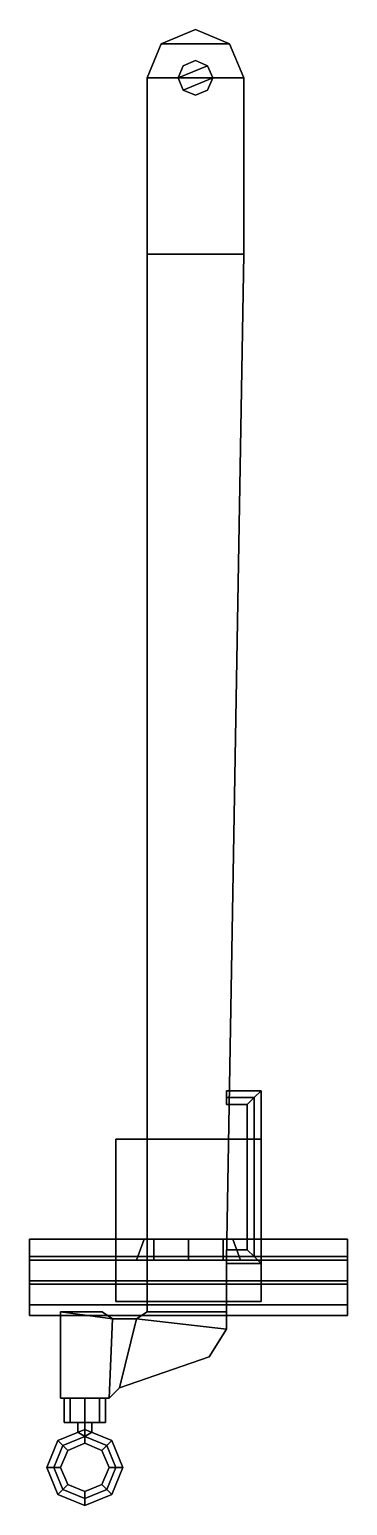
# Model space of a CAD drawing. Extents: x -0.48 to 0.44, y -4.13 to 0.14.
import ezdxf

# ---------------------------------------------------------------- set-up
doc = ezdxf.new("R2010")
doc.units = 0
doc.layers.add('TRAIL1', color=6, linetype='CONTINUOUS')

msp = doc.modelspace()

# ---------------------------------------------------------------- linework, layer by layer
at = {"layer": 'TRAIL1'}
for points in [[(0, 0.14, 0.59), (-0.099, 0.099, 0.59), (-0.099, 0.099, 0.69), (0, 0.14, 0.69)], [(0, 0.14, 0.3), (-0.099, 0.099, 0.3), (-0.099, 0.099, 0.4), (0, 0.14, 0.4)], [(0.099, 0.099, 0.69), (0, 0.14, 0.69), (0, 0.14, 0.69), (-0.099, 0.099, 0.69)], [(0.099, 0.099, 0.4), (0, 0.14, 0.4), (0, 0.14, 0.4), (-0.099, 0.099, 0.4)], [(0.099, 0.099, 0.59), (0, 0.14, 0.59), (0, 0.14, 0.69), (0.099, 0.099, 0.69)], [(0.099, 0.099, 0.3), (0, 0.14, 0.3), (0, 0.14, 0.4), (0.099, 0.099, 0.4)], [(-0.099, 0.099, 0.59), (-0.14, 0, 0.59), (-0.14, 0, 0.69), (-0.099, 0.099, 0.69)], [(-0.099, 0.099, 0.3), (-0.14, 0, 0.3), (-0.14, 0, 0.4), (-0.099, 0.099, 0.4)], [(0.14, 0, 0.69), (0.099, 0.099, 0.69), (-0.099, 0.099, 0.69), (-0.14, 0, 0.69)], [(0.14, 0, 0.4), (0.099, 0.099, 0.4), (-0.099, 0.099, 0.4), (-0.14, 0, 0.4)], [(0.14, 0, 0.59), (0.099, 0.099, 0.59), (0.099, 0.099, 0.69), (0.14, 0, 0.69)], [(0.14, 0, 0.3), (0.099, 0.099, 0.3), (0.099, 0.099, 0.4), (0.14, 0, 0.4)], [(0, 0.05, 0.76), (-0.0354, 0.0354, 0.76), (-0.05, 0, 0.76), (0.0354, 0.0354, 0.76)], [(0, 0.05, 0.74), (-0.0354, 0.0354, 0.74), (-0.0354, 0.0354, 0.76), (0, 0.05, 0.76)], [(0.0354, 0.0354, 0.74), (0, 0.05, 0.74), (0, 0.05, 0.76), (0.0354, 0.0354, 0.76)], [(-0.14, 0, 0.59), (-0.14, -0.51, 0.59), (-0.14, -0.51, 0.69), (-0.14, 0, 0.69)], [(0.14, 0, 0.59), (0.14, -0.51, 0.59), (-0.14, -0.51, 0.59), (-0.14, 0, 0.59)], [(-0.14, 0, 0.69), (-0.14, -0.51, 0.69), (0.14, -0.51, 0.69), (0.14, 0, 0.69)], [(-0.14, 0, 0.3), (-0.14, -0.51, 0.3), (-0.14, -0.51, 0.4), (-0.14, 0, 0.4)], [(0.14, 0, 0.3), (0.14, -0.51, 0.3), (-0.14, -0.51, 0.3), (-0.14, 0, 0.3)], [(-0.14, 0, 0.4), (-0.14, -0.51, 0.4), (0.14, -0.51, 0.4), (0.14, 0, 0.4)], [(0.0354, 0.0354, 0.76), (-0.05, 0, 0.76), (-0.0354, -0.0354, 0.76), (0.05, 0, 0.76)], [(-0.0354, 0.0354, 0.74), (-0.05, 0, 0.74), (-0.05, 0, 0.76), (-0.0354, 0.0354, 0.76)], [(-0.05, 0, 0.74), (-0.0354, -0.0354, 0.74), (-0.0354, -0.0354, 0.76), (-0.05, 0, 0.76)], [(0.05, 0, 0.76), (-0.0354, -0.0354, 0.76), (0, -0.05, 0.76), (0.0354, -0.0354, 0.76)], [(0.05, 0, 0.74), (0.0354, 0.0354, 0.74), (0.0354, 0.0354, 0.76), (0.05, 0, 0.76)], [(0.0354, -0.0354, 0.74), (0.05, 0, 0.74), (0.05, 0, 0.76), (0.0354, -0.0354, 0.76)], [(0.14, -0.51, 0.69), (0.14, -0.51, 0.59), (0.14, 0, 0.59), (0.14, 0, 0.69)], [(0.14, -0.51, 0.4), (0.14, -0.51, 0.3), (0.14, 0, 0.3), (0.14, 0, 0.4)], [(-0.0354, -0.0354, 0.74), (0, -0.05, 0.74), (0, -0.05, 0.76), (-0.0354, -0.0354, 0.76)], [(0, -0.05, 0.74), (0.0354, -0.0354, 0.74), (0.0354, -0.0354, 0.76), (0, -0.05, 0.76)], [(-0.14, -0.51, 0.3), (-0.14, -3.42, 0.3), (-0.14, -3.42, 0.49), (-0.14, -0.51, 0.69)], [(0.14, -0.51, 0.59), (0.14, -0.51, 0.4), (-0.14, -0.51, 0.4), (-0.14, -0.51, 0.59)], [(0.14, -0.51, 0.3), (0.09, -3.42, 0.3), (-0.14, -3.42, 0.3), (-0.14, -0.51, 0.3)], [(-0.14, -0.51, 0.69), (-0.14, -3.42, 0.49), (0.09, -3.42, 0.49), (0.14, -0.51, 0.69)], [(0.09, -3.42, 0.49), (0.09, -3.42, 0.3), (0.14, -0.51, 0.3), (0.14, -0.51, 0.69)], [(0.09, -2.95, 0.33), (0.09, -2.93, 0.35), (0.19, -2.93, 0.35), (0.17, -2.95, 0.33)], [(0.09, -2.93, 0.35), (0.09, -2.95, 0.37), (0.17, -2.95, 0.37), (0.19, -2.93, 0.35)], [(0.17, -2.95, 0.33), (0.19, -2.93, 0.35), (0.19, -3.43, 0.35), (0.17, -3.41, 0.33)], [(0.19, -2.93, 0.35), (0.17, -2.95, 0.37), (0.17, -3.41, 0.37), (0.19, -3.43, 0.35)], [(0.09, -2.97, 0.35), (0.09, -2.95, 0.33), (0.17, -2.95, 0.33), (0.15, -2.97, 0.35)], [(0.09, -2.95, 0.37), (0.09, -2.97, 0.35), (0.15, -2.97, 0.35), (0.17, -2.95, 0.37)], [(0.15, -2.97, 0.35), (0.17, -2.95, 0.33), (0.17, -3.41, 0.33), (0.15, -3.39, 0.35)], [(0.17, -2.95, 0.37), (0.15, -2.97, 0.35), (0.15, -3.39, 0.35), (0.17, -3.41, 0.37)], [(-0.23, -3.07, 0.26), (-0.23, -3.54, 0.26), (-0.23, -3.54, 0.3), (-0.23, -3.07, 0.3)], [(0.19, -3.07, 0.3), (0.19, -3.07, 0.26), (-0.23, -3.07, 0.26), (-0.23, -3.07, 0.3)], [(0.19, -3.07, 0.26), (0.19, -3.54, 0.26), (-0.23, -3.54, 0.26), (-0.23, -3.07, 0.26)], [(-0.23, -3.07, 0.3), (-0.23, -3.54, 0.3), (0.19, -3.54, 0.3), (0.19, -3.07, 0.3)], [(0.19, -3.54, 0.3), (0.19, -3.54, 0.26), (0.19, -3.07, 0.26), (0.19, -3.07, 0.3)], [(-0.48, -3.36, -0.09), (-0.48, -3.42, -0.13), (-0.48, -3.42, 0.02), (-0.48, -3.36, 0.09)], [(0.44, -3.36, 0.09), (0.08, -3.36, -0.04), (-0.02, -3.36, -0.03), (-0.48, -3.36, 0.09)], [(-0.1478, -3.36, -0.09), (-0.17, -3.42, -0.13), (-0.48, -3.42, -0.13), (-0.48, -3.36, -0.09)], [(0.44, -3.41, 0.18), (0.44, -3.36, 0.09), (-0.48, -3.36, 0.09), (-0.48, -3.41, 0.18)], [(-0.48, -3.36, 0.09), (-0.48, -3.42, 0.02), (-0.48, -3.48, 0.14), (-0.48, -3.41, 0.18)], [(-0.12, -3.36, -0.04), (-0.1478, -3.36, -0.09), (-0.48, -3.36, -0.09), (-0.48, -3.36, 0.09)], [(-0.02, -3.36, -0.03), (-0.12, -3.36, -0.04), (-0.48, -3.36, 0.09)], [(-0.12, -3.42, -0.04), (-0.17, -3.42, -0.13), (-0.1478, -3.36, -0.09), (-0.12, -3.36, -0.04)], [(-0.02, -3.42, -0.03), (-0.12, -3.42, -0.04), (-0.12, -3.36, -0.04), (-0.02, -3.36, -0.03)], [(0.08, -3.42, -0.04), (-0.02, -3.42, -0.03), (-0.02, -3.36, -0.03), (0.08, -3.36, -0.04)], [(0.13, -3.42, -0.13), (0.08, -3.42, -0.04), (0.08, -3.36, -0.04), (0.1078, -3.36, -0.09)], [(0.44, -3.36, 0.09), (0.44, -3.36, -0.09), (0.1078, -3.36, -0.09), (0.08, -3.36, -0.04)], [(0.44, -3.36, -0.09), (0.44, -3.42, -0.13), (0.13, -3.42, -0.13), (0.1078, -3.36, -0.09)], [(0.44, -3.42, 0.02), (0.44, -3.42, -0.13), (0.44, -3.36, -0.09), (0.44, -3.36, 0.09)], [(0.44, -3.48, 0.14), (0.44, -3.42, 0.02), (0.44, -3.36, 0.09), (0.44, -3.41, 0.18)], [(0.44, -3.49, 0.26), (0.44, -3.41, 0.18), (-0.48, -3.41, 0.18), (-0.48, -3.49, 0.26)], [(-0.48, -3.41, 0.18), (-0.48, -3.48, 0.14), (-0.48, -3.58, 0.22), (-0.48, -3.49, 0.26)], [(0.09, -3.41, 0.33), (0.09, -3.39, 0.35), (0.15, -3.39, 0.35), (0.17, -3.41, 0.33)], [(0.09, -3.39, 0.35), (0.09, -3.41, 0.37), (0.17, -3.41, 0.37), (0.15, -3.39, 0.35)], [(0.09, -3.43, 0.35), (0.09, -3.41, 0.33), (0.17, -3.41, 0.33), (0.19, -3.43, 0.35)], [(0.09, -3.41, 0.37), (0.09, -3.43, 0.35), (0.19, -3.43, 0.35), (0.17, -3.41, 0.37)], [(0.44, -3.58, 0.22), (0.44, -3.48, 0.14), (0.44, -3.41, 0.18), (0.44, -3.49, 0.26)], [(-0.48, -3.42, 0.02), (-0.02, -3.42, -0.03), (0.08, -3.42, -0.04), (0.44, -3.42, 0.02)], [(-0.48, -3.48, 0.14), (-0.48, -3.42, 0.02), (0.44, -3.42, 0.02), (0.44, -3.48, 0.14)], [(-0.48, -3.42, 0.02), (-0.48, -3.42, -0.13), (-0.17, -3.42, -0.13), (-0.12, -3.42, -0.04)], [(-0.48, -3.42, 0.02), (-0.48, -3.42, 0.02), (-0.12, -3.42, -0.04), (-0.02, -3.42, -0.03)], [(-0.14, -3.42, 0.3), (-0.14, -3.54, 0.3), (-0.14, -3.57, 0.54), (-0.14, -3.42, 0.51)], [(0.09, -3.42, 0.51), (0.09, -3.42, 0.49), (-0.14, -3.42, 0.49), (-0.14, -3.42, 0.51)], [(0.09, -3.42, 0.3), (0.09, -3.54, 0.3), (-0.14, -3.54, 0.3), (-0.14, -3.42, 0.3)], [(-0.14, -3.42, 0.51), (-0.14, -3.57, 0.54), (0.09, -3.57, 0.54), (0.09, -3.42, 0.51)], [(0.08, -3.42, -0.04), (0.13, -3.42, -0.13), (0.44, -3.42, -0.13), (0.44, -3.42, 0.02)], [(0.09, -3.57, 0.54), (0.09, -3.54, 0.3), (0.09, -3.42, 0.3), (0.09, -3.42, 0.51)], [(-0.48, -3.58, 0.22), (-0.48, -3.48, 0.14), (0.44, -3.48, 0.14), (0.44, -3.58, 0.22)], [(-0.48, -3.49, 0.26), (-0.48, -3.58, 0.22), (-0.48, -3.58, 0.25), (-0.48, -3.55, 0.26)], [(0.44, -3.55, 0.26), (0.44, -3.49, 0.26), (-0.48, -3.49, 0.26), (-0.48, -3.55, 0.26)], [(0.44, -3.58, 0.25), (0.44, -3.58, 0.22), (0.44, -3.49, 0.26), (0.44, -3.55, 0.26)], [(-0.23, -3.54, 0.3), (-0.23, -3.54, 0.26), (0.19, -3.54, 0.26), (0.19, -3.54, 0.3)], [(-0.14, -3.54, 0.3), (-0.14, -3.57, 0.34), (-0.14, -3.57, 0.54)], [(0.09, -3.54, 0.3), (0.09, -3.57, 0.34), (-0.14, -3.57, 0.34), (-0.14, -3.54, 0.3)], [(0.09, -3.57, 0.54), (0.09, -3.57, 0.34), (0.09, -3.54, 0.3), (0.09, -3.57, 0.54)], [(-0.48, -3.55, 0.26), (-0.48, -3.58, 0.25), (0.44, -3.58, 0.25), (0.44, -3.55, 0.26)], [(-0.48, -3.58, 0.25), (-0.48, -3.58, 0.22), (0.44, -3.58, 0.22), (0.44, -3.58, 0.25)], [(-0.24, -3.59, 0.35), (-0.25, -3.82, 0.465), (-0.39, -3.82, 0.465), (-0.39, -3.57, 0.34)], [(-0.39, -3.57, 0.54), (-0.39, -3.82, 0.54), (-0.25, -3.82, 0.54), (-0.24, -3.59, 0.54)], [(-0.39, -3.57, 0.34), (-0.39, -3.82, 0.465), (-0.39, -3.82, 0.54), (-0.39, -3.57, 0.54)], [(-0.27, -3.57, 0.34), (-0.24, -3.59, 0.35), (-0.39, -3.57, 0.34)], [(-0.39, -3.57, 0.54), (-0.39, -3.57, 0.54), (-0.24, -3.59, 0.54), (-0.27, -3.57, 0.54)], [(-0.27, -3.57, 0.54), (-0.27, -3.57, 0.34), (-0.39, -3.57, 0.34), (-0.39, -3.57, 0.54)], [(-0.24, -3.59, 0.54), (-0.24, -3.59, 0.35), (-0.27, -3.57, 0.34), (-0.27, -3.57, 0.54)], [(-0.14, -3.57, 0.34), (-0.17, -3.59, 0.35), (-0.17, -3.59, 0.54), (-0.14, -3.57, 0.54)], [(0.09, -3.57, 0.34), (0.09, -3.62, 0.365), (-0.17, -3.59, 0.35), (-0.14, -3.57, 0.34)], [(-0.14, -3.57, 0.54), (-0.17, -3.59, 0.54), (0.09, -3.62, 0.54), (0.09, -3.57, 0.54)], [(0.09, -3.62, 0.54), (0.09, -3.62, 0.365), (0.09, -3.57, 0.34), (0.09, -3.57, 0.54)], [(-0.17, -3.59, 0.35), (-0.22, -3.79, 0.45), (-0.25, -3.82, 0.465), (-0.24, -3.59, 0.35)], [(-0.24, -3.59, 0.54), (-0.25, -3.82, 0.54), (-0.22, -3.79, 0.54), (-0.17, -3.59, 0.54)], [(-0.17, -3.59, 0.54), (-0.17, -3.59, 0.35), (-0.24, -3.59, 0.35), (-0.24, -3.59, 0.54)], [(0.09, -3.62, 0.365), (0.04, -3.7, 0.405), (-0.22, -3.79, 0.45), (-0.17, -3.59, 0.35)], [(-0.17, -3.59, 0.54), (-0.22, -3.79, 0.54), (0.04, -3.7, 0.54), (0.09, -3.62, 0.54)], [(0.04, -3.7, 0.54), (0.04, -3.7, 0.405), (0.09, -3.62, 0.365), (0.09, -3.62, 0.54)], [(-0.22, -3.79, 0.54), (-0.22, -3.79, 0.45), (0.04, -3.7, 0.405), (0.04, -3.7, 0.54)], [(-0.25, -3.82, 0.54), (-0.25, -3.82, 0.465), (-0.22, -3.79, 0.45), (-0.22, -3.79, 0.54)], [(-0.39, -3.82, 0.465), (-0.39, -3.82, 0.465), (-0.3655, -3.82, 0.465), (-0.38, -3.82, 0.5)], [(-0.39, -3.82, 0.54), (-0.39, -3.82, 0.54), (-0.38, -3.82, 0.5), (-0.3634, -3.82, 0.54)], [(-0.39, -3.82, 0.54), (-0.39, -3.82, 0.54), (-0.39, -3.82, 0.465), (-0.38, -3.82, 0.5)], [(-0.3624, -3.82, 0.5424), (-0.38, -3.82, 0.5), (-0.38, -3.89, 0.5), (-0.3624, -3.89, 0.5424)], [(-0.38, -3.82, 0.5), (-0.3624, -3.82, 0.4576), (-0.3624, -3.89, 0.4576), (-0.38, -3.89, 0.5)], [(-0.3624, -3.82, 0.4576), (-0.3655, -3.82, 0.465), (-0.2745, -3.82, 0.465), (-0.2776, -3.82, 0.4576)], [(-0.2776, -3.82, 0.5424), (-0.2766, -3.82, 0.54), (-0.3634, -3.82, 0.54), (-0.3624, -3.82, 0.5424)], [(-0.32, -3.82, 0.56), (-0.3624, -3.82, 0.5424), (-0.3624, -3.89, 0.5424), (-0.32, -3.89, 0.56)], [(-0.3624, -3.82, 0.4576), (-0.32, -3.82, 0.44), (-0.32, -3.89, 0.44), (-0.3624, -3.89, 0.4576)], [(-0.32, -3.82, 0.56), (-0.2776, -3.82, 0.5424), (-0.3624, -3.82, 0.5424), (-0.32, -3.82, 0.56)], [(-0.32, -3.82, 0.44), (-0.3624, -3.82, 0.4576), (-0.2776, -3.82, 0.4576), (-0.32, -3.82, 0.44)], [(-0.32, -3.82, 0.44), (-0.2776, -3.82, 0.4576), (-0.2776, -3.89, 0.4576), (-0.32, -3.89, 0.44)], [(-0.2776, -3.82, 0.5424), (-0.32, -3.82, 0.56), (-0.32, -3.89, 0.56), (-0.2776, -3.89, 0.5424)], [(-0.2776, -3.82, 0.4576), (-0.26, -3.82, 0.5), (-0.26, -3.89, 0.5), (-0.2776, -3.89, 0.4576)], [(-0.26, -3.82, 0.5), (-0.2776, -3.82, 0.5424), (-0.2776, -3.89, 0.5424), (-0.26, -3.89, 0.5)], [(-0.2766, -3.82, 0.54), (-0.2766, -3.82, 0.54), (-0.26, -3.82, 0.5), (-0.25, -3.82, 0.54)], [(-0.2745, -3.82, 0.465), (-0.2745, -3.82, 0.465), (-0.25, -3.82, 0.465), (-0.26, -3.82, 0.5)], [(-0.26, -3.82, 0.5), (-0.26, -3.82, 0.5), (-0.25, -3.82, 0.465), (-0.25, -3.82, 0.54)], [(-0.32, -3.93, 0.52), (-0.32, -3.91, 0.5), (-0.3978, -3.9422, 0.5), (-0.3836, -3.9564, 0.52)], [(-0.32, -3.91, 0.5), (-0.32, -3.93, 0.48), (-0.3836, -3.9564, 0.48), (-0.3978, -3.9422, 0.5)], [(-0.3624, -3.89, 0.5424), (-0.38, -3.89, 0.5), (-0.34, -3.89, 0.5), (-0.32, -3.89, 0.52)], [(-0.38, -3.89, 0.5), (-0.3624, -3.89, 0.4576), (-0.34, -3.89, 0.5)], [(-0.32, -3.89, 0.56), (-0.3624, -3.89, 0.5424), (-0.32, -3.89, 0.52)], [(-0.3624, -3.89, 0.4576), (-0.32, -3.89, 0.44), (-0.32, -3.89, 0.48), (-0.34, -3.89, 0.5)], [(-0.32, -3.89, 0.52), (-0.34, -3.89, 0.5), (-0.34, -3.9183, 0.5), (-0.32, -3.93, 0.52)], [(-0.34, -3.89, 0.5), (-0.32, -3.89, 0.48), (-0.32, -3.93, 0.48), (-0.34, -3.9183, 0.5)], [(-0.32, -3.89, 0.48), (-0.3, -3.89, 0.5), (-0.3, -3.9183, 0.5), (-0.32, -3.93, 0.48)], [(-0.3, -3.89, 0.5), (-0.32, -3.89, 0.52), (-0.32, -3.93, 0.52), (-0.3, -3.9183, 0.5)], [(-0.32, -3.89, 0.44), (-0.2776, -3.89, 0.4576), (-0.32, -3.89, 0.48)], [(-0.2776, -3.89, 0.4576), (-0.26, -3.89, 0.5), (-0.3, -3.89, 0.5), (-0.32, -3.89, 0.48)], [(-0.2776, -3.89, 0.5424), (-0.32, -3.89, 0.56), (-0.32, -3.89, 0.52), (-0.3, -3.89, 0.5)], [(-0.2564, -3.9564, 0.52), (-0.2422, -3.9422, 0.5), (-0.32, -3.91, 0.5), (-0.32, -3.93, 0.52)], [(-0.2422, -3.9422, 0.5), (-0.2564, -3.9564, 0.48), (-0.32, -3.93, 0.48), (-0.32, -3.91, 0.5)], [(-0.26, -3.89, 0.5), (-0.2776, -3.89, 0.5424), (-0.3, -3.89, 0.5)], [(-0.3836, -3.9564, 0.52), (-0.3978, -3.9422, 0.5), (-0.43, -4.02, 0.5), (-0.41, -4.02, 0.52)], [(-0.3978, -3.9422, 0.5), (-0.3836, -3.9564, 0.48), (-0.41, -4.02, 0.48), (-0.43, -4.02, 0.5)], [(-0.3836, -3.9564, 0.48), (-0.3695, -3.9705, 0.5), (-0.39, -4.02, 0.5), (-0.41, -4.02, 0.48)], [(-0.3695, -3.9705, 0.5), (-0.3836, -3.9564, 0.52), (-0.41, -4.02, 0.52), (-0.39, -4.02, 0.5)], [(-0.32, -3.93, 0.48), (-0.32, -3.95, 0.5), (-0.3695, -3.9705, 0.5), (-0.3836, -3.9564, 0.48)], [(-0.32, -3.95, 0.5), (-0.32, -3.93, 0.52), (-0.3836, -3.9564, 0.52), (-0.3695, -3.9705, 0.5)], [(-0.2564, -3.9564, 0.48), (-0.2705, -3.9705, 0.5), (-0.32, -3.95, 0.5), (-0.32, -3.93, 0.48)], [(-0.2705, -3.9705, 0.5), (-0.2564, -3.9564, 0.52), (-0.32, -3.93, 0.52), (-0.32, -3.95, 0.5)], [(-0.23, -4.02, 0.48), (-0.25, -4.02, 0.5), (-0.2705, -3.9705, 0.5), (-0.2564, -3.9564, 0.48)], [(-0.25, -4.02, 0.5), (-0.23, -4.02, 0.52), (-0.2564, -3.9564, 0.52), (-0.2705, -3.9705, 0.5)], [(-0.23, -4.02, 0.52), (-0.21, -4.02, 0.5), (-0.2422, -3.9422, 0.5), (-0.2564, -3.9564, 0.52)], [(-0.21, -4.02, 0.5), (-0.23, -4.02, 0.48), (-0.2564, -3.9564, 0.48), (-0.2422, -3.9422, 0.5)], [(-0.41, -4.02, 0.52), (-0.43, -4.02, 0.5), (-0.3978, -4.0978, 0.5), (-0.3836, -4.0836, 0.52)], [(-0.43, -4.02, 0.5), (-0.41, -4.02, 0.48), (-0.3836, -4.0836, 0.48), (-0.3978, -4.0978, 0.5)], [(-0.41, -4.02, 0.48), (-0.39, -4.02, 0.5), (-0.3695, -4.0695, 0.5), (-0.3836, -4.0836, 0.48)], [(-0.39, -4.02, 0.5), (-0.41, -4.02, 0.52), (-0.3836, -4.0836, 0.52), (-0.3695, -4.0695, 0.5)], [(-0.2564, -4.0836, 0.48), (-0.2705, -4.0695, 0.5), (-0.25, -4.02, 0.5), (-0.23, -4.02, 0.48)], [(-0.2705, -4.0695, 0.5), (-0.2564, -4.0836, 0.52), (-0.23, -4.02, 0.52), (-0.25, -4.02, 0.5)], [(-0.2564, -4.0836, 0.52), (-0.2422, -4.0978, 0.5), (-0.21, -4.02, 0.5), (-0.23, -4.02, 0.52)], [(-0.2422, -4.0978, 0.5), (-0.2564, -4.0836, 0.48), (-0.23, -4.02, 0.48), (-0.21, -4.02, 0.5)], [(-0.3836, -4.0836, 0.52), (-0.3978, -4.0978, 0.5), (-0.32, -4.13, 0.5), (-0.32, -4.11, 0.52)], [(-0.3978, -4.0978, 0.5), (-0.3836, -4.0836, 0.48), (-0.32, -4.11, 0.48), (-0.32, -4.13, 0.5)], [(-0.3836, -4.0836, 0.48), (-0.3695, -4.0695, 0.5), (-0.32, -4.09, 0.5), (-0.32, -4.11, 0.48)], [(-0.3695, -4.0695, 0.5), (-0.3836, -4.0836, 0.52), (-0.32, -4.11, 0.52), (-0.32, -4.09, 0.5)], [(-0.32, -4.11, 0.48), (-0.32, -4.09, 0.5), (-0.2705, -4.0695, 0.5), (-0.2564, -4.0836, 0.48)], [(-0.32, -4.09, 0.5), (-0.32, -4.11, 0.52), (-0.2564, -4.0836, 0.52), (-0.2705, -4.0695, 0.5)], [(-0.32, -4.11, 0.52), (-0.32, -4.13, 0.5), (-0.2422, -4.0978, 0.5), (-0.2564, -4.0836, 0.52)], [(-0.32, -4.13, 0.5), (-0.32, -4.11, 0.48), (-0.2564, -4.0836, 0.48), (-0.2422, -4.0978, 0.5)]]:
    msp.add_3dface(points, dxfattribs=at)

doc.saveas('drawing.dxf')
